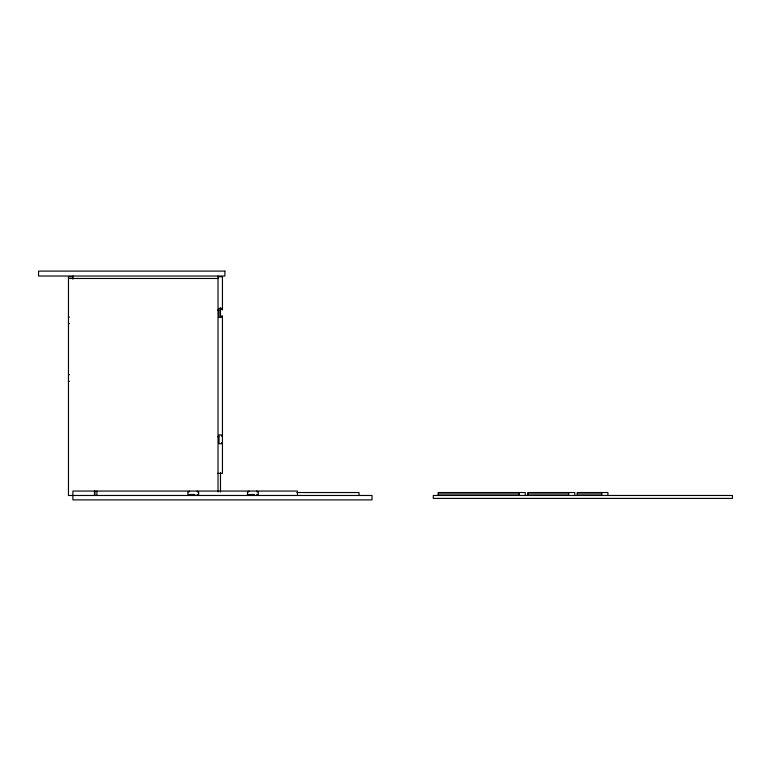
<?xml version="1.0" encoding="UTF-8"?>
<svg xmlns="http://www.w3.org/2000/svg" width="771" height="771" viewBox="0 0 771 771"><rect width="100%" height="100%" fill="white"/><g stroke="black" fill="none" stroke-linecap="round" stroke-linejoin="round"><path stroke-width="1.16" d="M189.348 491.06L188.934 492.033L187.873 492.033L187.873 494.49L194.735 494.49L194.735 495.474M248.927 491.06L248.522 492.033L247.452 492.033L247.452 494.49L254.324 494.49L254.324 495.474M68.465 317.459L69.448 317.054M68.465 375.082L69.448 374.677M222.443 442.265L221.47 442.67L221.47 443.73L219.012 443.73L219.012 436.868L218.029 436.868M72.879 276.76L68.465 276.76L68.465 495.474L372.017 495.474L372.017 499.887L72.879 499.887L72.879 491.06L297.471 491.06L297.471 495.474M218.029 276.76L222.443 276.76L222.443 309.855L221.47 309.45L221.47 308.39L219.012 308.39L219.012 309.855L218.029 309.855M68.465 278.476L218.029 278.476M218.029 310.347L219.012 310.347L219.012 317.209L221.47 317.209L221.47 316.149L222.443 315.744L222.443 473.404L217.538 473.404M218.029 436.376L219.012 436.376L219.012 434.911L221.47 434.911L221.47 435.972L222.443 436.376M296.796 492.524L359.016 492.524L359.016 495.474M438.217 493.999L519.134 493.999M527.711 493.999L568.661 493.999M577.238 493.999L601.765 493.999M68.465 323.348L69.448 323.753M68.465 380.961L69.448 381.366M256.772 491.06L257.177 492.033L258.246 492.033L258.246 494.49L256.772 494.49L256.772 495.474M197.193 491.06L197.598 492.033L198.658 492.033L198.658 494.49L197.193 494.49L197.193 495.474M607.895 495.474L607.895 492.524L577.238 492.524L577.238 495.474M601.765 492.524L601.765 495.474M574.79 495.474L574.79 492.524L527.711 492.524L527.711 495.474M568.661 492.524L568.661 495.474M525.263 495.474L525.263 492.524L438.217 492.524L438.217 495.474M519.134 492.524L519.134 495.474M220.487 307.774L220.487 317.44M220.487 472.527L220.487 491.985M218.029 276.018L218.029 491.869M96.905 491.06L96.905 495.474M94.949 491.06L94.949 495.474M94.457 491.06L94.457 495.474M72.879 276.018L72.879 279.15M224.901 271.113L38.55 271.113L38.55 276.018L224.901 276.018L224.901 271.113M732.45 495.474L433.312 495.474L433.312 498.413L732.45 498.413L732.45 495.474"/></g></svg>
